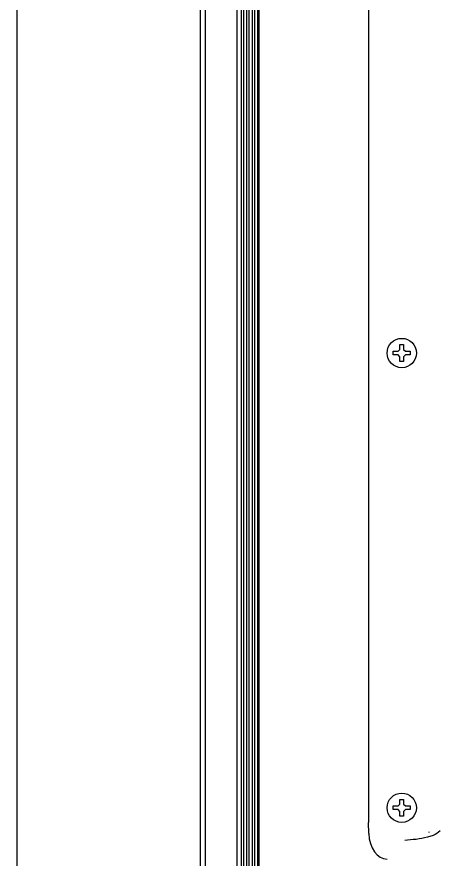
# Model space of a CAD drawing. Header units: millimetres. Extents: x 2355 to 9028, y 2010 to 7655.
# Drawn here: x 4087.8 to 4203.3, y 5060.6 to 5290.3 of the extents above; entities that cross this region are included whole.
import ezdxf

# ---------------------------------------------------------------- set-up
doc = ezdxf.new("R2010")
doc.units = ezdxf.units.MM
doc.header["$LTSCALE"] = 739.2
doc.layers.get('0').update_dxf_attribs({"linetype": 'CONTINUOUS'})
doc.layers.add('ASSI', color=7, linetype='CONTINUOUS')
doc.layers.add('GEOM', color=7, linetype='CONTINUOUS')

msp = doc.modelspace()

# ---------------------------------------------------------------- linework, layer by layer
at = {"color": 7, "linetype": 'Continuous'}
for p, q in [((4087.85, 5688.12), (4087.85, 4053.12)), ((4137.85, 5640.8), (4137.85, 4053.12)), ((4147.85, 5628.87), (4147.85, 4901.13)), ((4149.04, 5579.03), (4149.04, 4915.83)), ((4149.66, 5577.23), (4149.66, 4915.95)), ((4152.64, 5577.76), (4152.64, 4915.85)), ((4153.51, 5578.13), (4153.51, 4902.38)), ((4150.53, 5575.76), (4150.53, 4915.95)), ((4151.15, 5574.98), (4151.15, 4915.95)), ((4152.02, 5574.79), (4152.02, 4915.95)), ((4191.85, 5199.12), (4192.35, 5199.62)), ((4192.35, 5199.62), (4192.35, 5200.92)), ((4192.35, 5200.92), (4193.35, 5200.92)), ((4193.35, 5200.92), (4193.35, 5199.62)), ((4193.35, 5199.62), (4193.85, 5199.12)), ((4190.55, 5198.12), (4190.55, 5199.12)), ((4190.55, 5199.12), (4191.85, 5199.12)), ((4191.85, 5198.12), (4190.55, 5198.12)), ((4192.35, 5197.62), (4191.85, 5198.12)), ((4192.35, 5196.32), (4192.35, 5197.62)), ((4193.85, 5198.12), (4193.35, 5197.62)), ((4193.35, 5197.62), (4193.35, 5196.32)), ((4193.85, 5199.12), (4195.15, 5199.12)), ((4195.15, 5198.12), (4193.85, 5198.12)), ((4195.15, 5199.12), (4195.15, 5198.12)), ((4193.35, 5196.32), (4192.35, 5196.32)), ((4191.85, 5075.12), (4192.35, 5075.62)), ((4192.35, 5075.62), (4192.35, 5076.92)), ((4192.35, 5076.92), (4193.35, 5076.92)), ((4193.35, 5076.92), (4193.35, 5075.62)), ((4193.35, 5075.62), (4193.85, 5075.12)), ((4190.55, 5074.12), (4190.55, 5075.12)), ((4190.55, 5075.12), (4191.85, 5075.12)), ((4191.85, 5074.12), (4190.55, 5074.12)), ((4192.35, 5073.62), (4191.85, 5074.12)), ((4192.35, 5072.32), (4192.35, 5073.62)), ((4193.85, 5074.12), (4193.35, 5073.62)), ((4193.35, 5073.62), (4193.35, 5072.32)), ((4193.85, 5075.12), (4195.15, 5075.12)), ((4195.15, 5074.12), (4193.85, 5074.12)), ((4195.15, 5075.12), (4195.15, 5074.12)), ((4193.35, 5072.32), (4192.35, 5072.32))]:
    msp.add_line(p, q, dxfattribs=at)
at = {"linetype": 'Continuous'}
msp.add_line((4153.85, 5687.52), (4153.85, 4025.22), dxfattribs=at)
at = {"layer": 'ASSI', "color": 7, "linetype": 'Continuous'}
for centre in [(4192.85, 5198.62), (4192.85, 5074.62)]:
    msp.add_circle(centre, 4, dxfattribs=at)
at = {"layer": 'GEOM', "color": 7, "linetype": 'Continuous'}
for p, q in [((4139.35, 4891.42), (4139.35, 5530.12)), ((4183.8, 5450.51), (4183.8, 5070.72)), ((4183.8, 5070.72), (4183.8, 5070.6)), ((4183.85, 5067.6), (4183.8, 5070.6)), ((4201.42, 5067.1), (4199.85, 5066.62)), ((4200.26, 5068.05), (4200.28, 5067.86))]:
    msp.add_line(p, q, dxfattribs=at)
msp.add_ellipse((4188.85, 5067.69), major_axis=(-0.12, 7.07), ratio=0.707053, start_param=-4.71098, end_param=-3.153934, dxfattribs=at)
for points in [[(4199.85, 5066.62), (4197.86, 5066.01), (4195.73, 5065.92), (4193.65, 5065.74)], [(4203.33, 5068.36), (4202.82, 5067.79), (4202.15, 5067.32), (4201.42, 5067.1)]]:
    msp.add_open_spline(points, degree=3, dxfattribs=at)

doc.saveas('drawing.dxf')
